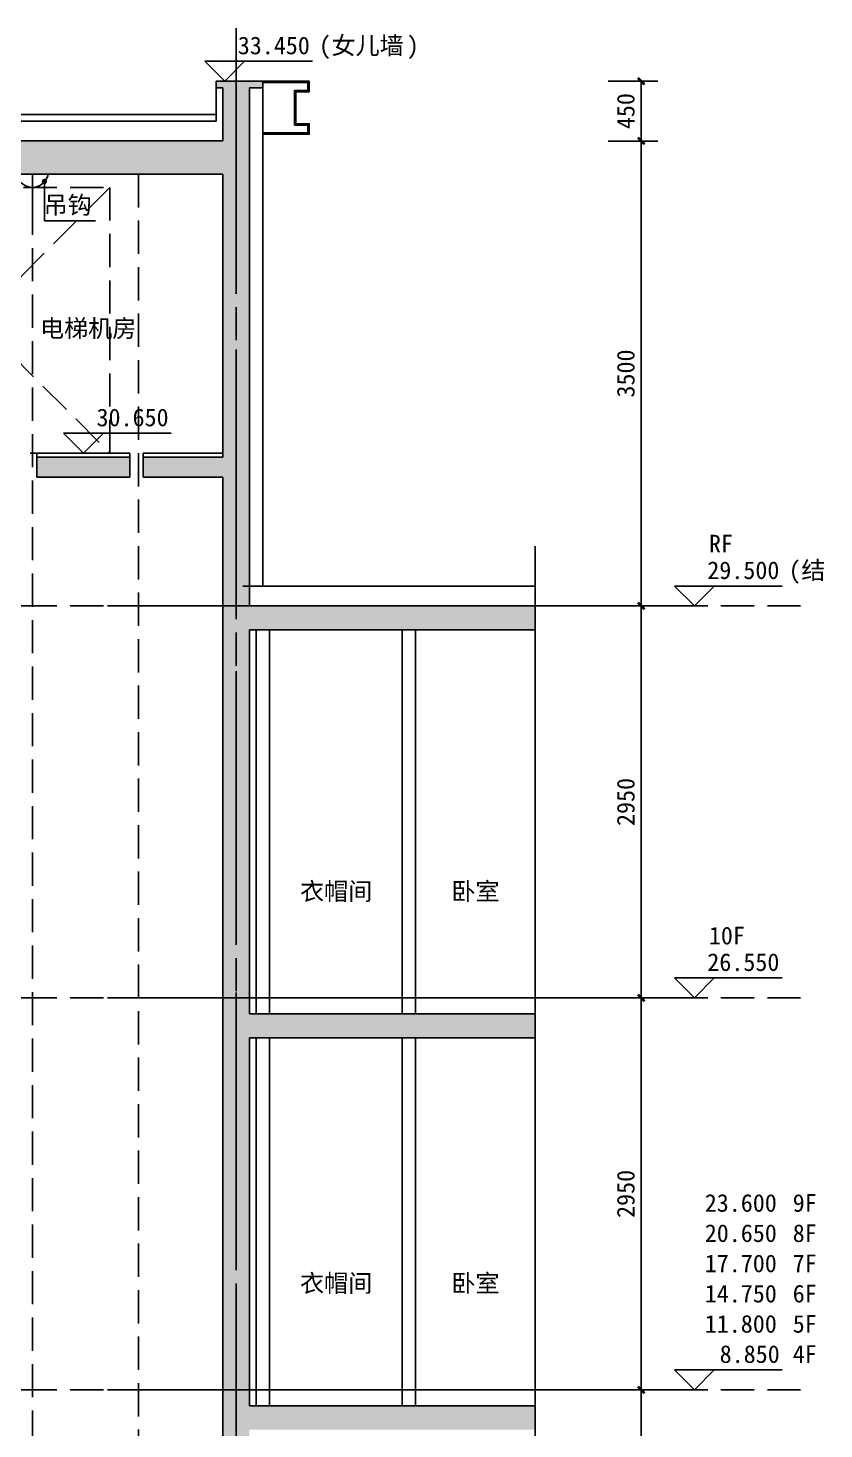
# Model space of a CAD drawing. Extents: x -10817 to 167545, y 26551 to 157048.
# Drawn here: x 138806 to 144799, y 128058 to 138603 of the extents above; entities that cross this region are included whole.
import ezdxf

# ---------------------------------------------------------------- set-up
doc = ezdxf.new("R2010")
doc.units = 0
doc.header["$LTSCALE"] = 1000
doc.header["$MEASUREMENT"] = 0
for name, pattern in [('$1$DOTE', [2.42, 2, -0.2, 0.02, -0.2]), ('3、4#楼 楼梯剖面$0$DASH', [0.35, 0.25, -0.1]), ('DASH', [0.35, 0.25, -0.1])]:
    doc.linetypes.add(name, pattern=pattern)
doc.layers.get('Defpoints').update_dxf_attribs({"color": 30, "linetype": 'DASH'})
for name, color, linetype in [('$1$A-ANNO-DOTE', 10, '$1$DOTE'), ('3#-夹层$0$A-ANNO-LEVL', 3, 'Continuous'), ('3#-夹层$0$A-ANNO-TEXT', 7, 'Continuous'), ('3、4#楼 楼梯剖面$0$125-北侧门头$0$A-00-HX-113-wall-01Y$0$HRAL', 31, 'Continuous'), ('3、4#楼 楼梯剖面$0$A-COLU-CONC-HATC', 204, 'Continuous'), ('3、4#楼 楼梯剖面$0$A-FLOR-EVTR', 51, 'Continuous'), ('3、4#楼 楼梯剖面$0$A-FLOR-OVHD', 171, '3、4#楼 楼梯剖面$0$DASH'), ('3、4#楼 楼梯剖面$0$A-FLOR-UNDR', 177, 'Continuous'), ('3、4#楼 楼梯剖面$0$A-WALL-BLOK', 131, 'Continuous'), ('3、4#楼 楼梯剖面$0$A-WALL-CONC', 9, 'Continuous'), ('3、4#楼 楼梯剖面$0$A-WALL-INSL', 241, 'Continuous'), ('A-ANNO-DIMS', 3, 'Continuous'), ('A-ANNO-IDEN', 3, 'Continuous'), ('A-ANNO-SYMB', 3, 'Continuous'), ('A-ANNO-TEXT', 7, 'Continuous'), ('PUB_TEXT', 7, 'Continuous')]:
    doc.layers.add(name, color=color, linetype=linetype)
doc.styles.add('3#-夹层$0$_TCH_DIM', font='')
doc.styles.add('_TCH_DIM', font='')
doc.styles.add('_TCH_DIM_T3', font='')
doc.styles.get("Standard").update_dxf_attribs({"font": ''})
doc.styles.get('3#-夹层$0$_TCH_DIM').set_extended_font_data('SimSun')
doc.styles.get('_TCH_DIM').set_extended_font_data('SimSun')
doc.styles.get('_TCH_DIM_T3').set_extended_font_data('SimSun')
doc.styles.get('Standard').set_extended_font_data('SimSun')
doc.dimstyles.new('_TCH_ARCH&&50', dxfattribs={"dimtxt": 132.911392, "dimasz": 50, "dimexe": 125, "dimexo": 150, "dimgap": 50, "dimtad": 1, "dimdec": 0, "dimzin": 0, "dimdsep": 46, "dimtxsty": '_TCH_DIM_T3', "dimblk": 'ARCHTICK', "dimcen": 0.09, "dimclrt": 7, "dimazin": 2, "dimtfac": 1, "dimtdec": 0, "dimtix": 1, "dimtmove": 2, "dimatfit": 3, "dimfxl": 50, "dimtolj": 1, "dimtzin": 0, "dimarcsym": 0})

# ---------------------------------------------------------------- blocks, each defined once
blk = doc.blocks.new('3、4#楼 楼梯剖面$0$A$C7F885A55')
at = {"layer": '3、4#楼 楼梯剖面$0$A-FLOR-EVTR'}
blk.add_line((1434, 24994), (1434, 25200), dxfattribs=at)
for points in [[(1170, 25200), (1318, 25200), (1318, 25187, 0.30428), (1434, 25100, 0.083132)], [(1699, 25200), (1551, 25200), (1551, 25187, -0.30428), (1434, 25100, -0.083132)]]:
    blk.add_lwpolyline(points, format="xyb", dxfattribs=at)
at = {"layer": '3、4#楼 楼梯剖面$0$A-FLOR-OVHD'}
for p, q in [((636, 25200), (636, 0)), ((1434, 24994), (1434, 0))]:
    blk.add_line(p, q, dxfattribs=at)
blk = doc.blocks.new('3、4#楼 楼梯剖面')
at = {"layer": '3、4#楼 楼梯剖面$0$A-COLU-CONC-HATC'}
for points in [[(0, 24266.7), (0, 24300), (-200, 24300), (-200, 24250), (-100, 24250)], [(0, 24266.7), (-100, 24250), (-100, 23850), (33.3, 23766.7), (100, 23850), (100, 24250)], [(150, 24300), (0, 24300), (0, 24266.7), (100, 24250), (150, 24250)], [(33.3, 23766.7), (-100, 23850), (-100, 21470), (33.3, 21420), (100, 21470), (100, 23600)], [(33.3, 23766.7), (100, 23600), (2200, 23600), (2300, 23726.7), (2300, 23850), (100, 23850)], [(33.3, 21420), (-100, 21470), (-100, 20350), (-33.3, 20290), (100, 20350), (100, 21320)], [(33.3, 21420), (100, 21320), (700, 21320), (700, 21470), (100, 21470)], [(800, 21320), (1500, 21320), (1500, 21470), (800, 21470)], [(-2250, 20170), (-1300, 20170), (-1300, 20350), (-2250, 20350)], [(-1300, 20350), (-1300, 20170), (-200, 20170), (-200, 20350)], [(-200, 20350), (-200, 20170), (-100, 20170), (-33.3, 20290), (-100, 20350)], [(-33.3, 20290), (-100, 20170), (-100, 17280), (-33.3, 17220), (100, 17280), (100, 20350)], [(-2250, 17100), (-1300, 17100), (-1300, 17280), (-2250, 17280)], [(-1300, 17280), (-1300, 17100), (-200, 17100), (-200, 17280)], [(-200, 17280), (-200, 17100), (-100, 17100), (-33.3, 17220), (-100, 17280)], [(-33.3, 17220), (-100, 17100), (-100, 14330), (-33.3, 14270), (100, 14330), (100, 17280)], [(-2250, 14150), (-1300, 14150), (-1300, 14330), (-2250, 14330)], [(-1300, 14330), (-1300, 14150), (-200, 14150), (-200, 14330)], [(-200, 14330), (-200, 14150), (-100, 14150), (-33.3, 14270), (-100, 14330)], [(-33.3, 14270), (-100, 14150), (-100, 11380), (-33.3, 11320), (100, 11380), (100, 14330)]]:
    blk.add_hatch(color=256, dxfattribs=at).paths.add_polyline_path(points)
at = {"layer": '3、4#楼 楼梯剖面$0$125-北侧门头$0$A-00-HX-113-wall-01Y$0$HRAL'}
blk.add_lwpolyline([(-200, 23900), (-550, 23900), (-550, 23980), (-450, 23980), (-450, 24220), (-550, 24220), (-550, 24300), (-200, 24300), (-200, 24290), (-540, 24290), (-540, 24230), (-440, 24230), (-440, 23970), (-540, 23970), (-540, 23910), (-200, 23910)], dxfattribs=at)
at = {"layer": '3、4#楼 楼梯剖面$0$A-FLOR-UNDR'}
blk.add_lwpolyline([(150, 24050), (7530, 24050)], dxfattribs=at)
at = {"layer": '3、4#楼 楼梯剖面$0$A-WALL-BLOK'}
for p, q in [((-1350, 17280), (-1350, 20170)), ((-1250, 17280), (-1250, 20170)), ((-250, 17280), (-250, 20170)), ((-150, 17280), (-150, 20170)), ((-1350, 14330), (-1350, 17100)), ((-1250, 14330), (-1250, 17100)), ((-250, 14330), (-250, 17100)), ((-150, 14330), (-150, 17100))]:
    blk.add_line(p, q, dxfattribs=at)
at = {"layer": '3、4#楼 楼梯剖面$0$A-WALL-CONC'}
for p, q in [((0, 24300), (-200, 24300)), ((-200, 24250), (-200, 24300)), ((150, 24300), (0, 24300)), ((150, 24250), (150, 24300)), ((-100, 24250), (-200, 24250)), ((-100, 24250), (-100, 23850)), ((100, 24250), (100, 23850)), ((150, 24250), (100, 24250)), ((-100, 23850), (-100, 21470)), ((100, 23850), (2300, 23850)), ((100, 23600), (2200, 23600)), ((100, 23600), (100, 21470)), ((-100, 21470), (-100, 20350)), ((100, 21470), (700, 21470)), ((700, 21470), (700, 21320)), ((800, 21470), (1500, 21470)), ((800, 21470), (800, 21320)), ((1500, 21470), (1500, 21320)), ((100, 21320), (700, 21320)), ((100, 21320), (100, 20350)), ((800, 21320), (1500, 21320)), ((-2250, 20350), (-1300, 20350)), ((-2250, 20350), (-2250, 20170)), ((-1300, 20350), (-200, 20350)), ((-200, 20350), (-100, 20350)), ((100, 20350), (100, 17280)), ((-2250, 20170), (-1300, 20170)), ((-1300, 20170), (-200, 20170)), ((-200, 20170), (-100, 20170)), ((-100, 20170), (-100, 17280)), ((-2250, 17280), (-1300, 17280)), ((-2250, 17280), (-2250, 17100)), ((-1300, 17280), (-200, 17280)), ((-200, 17280), (-100, 17280)), ((100, 17280), (100, 14330)), ((-2250, 17100), (-1300, 17100)), ((-1300, 17100), (-200, 17100)), ((-200, 17100), (-100, 17100)), ((-100, 17100), (-100, 14330)), ((-2250, 14330), (-1300, 14330)), ((-2250, 14330), (-2250, 14150)), ((-1300, 14330), (-200, 14330)), ((-200, 14330), (-100, 14330)), ((100, 14330), (100, 11380))]:
    blk.add_line(p, q, dxfattribs=at)
at = {"layer": '3、4#楼 楼梯剖面$0$A-WALL-INSL'}
for p, q in [((-200, 24250), (-200, 23850)), ((150, 24250), (150, 24000)), ((150, 24000), (2300, 24000)), ((-200, 23850), (-200, 21470)), ((-200, 21470), (-200, 20500)), ((100, 21500), (700, 21500)), ((700, 21500), (700, 21470)), ((800, 21500), (1500, 21500)), ((800, 21500), (800, 21470)), ((1500, 21500), (1500, 21470)), ((-2250, 20500), (-1300, 20500)), ((-1300, 20500), (-200, 20500)), ((-200, 20500), (-50, 20500)), ((-50, 20500), (-50, 20500)), ((-2250, 17400), (-1350, 17400)), ((-1250, 17400), (-250, 17400)), ((-150, 17400), (-100, 17400)), ((-2250, 14450), (-1350, 14450)), ((-1250, 14450), (-250, 14450)), ((-150, 14450), (-100, 14450))]:
    blk.add_line(p, q, dxfattribs=at)
at = {"layer": 'Defpoints'}
for points in [[(0, 24700), (0, -3100)], [(-4250, 20350), (15450, 20350)], [(-4250, 17400), (15450, 17400)], [(-4250, 14450), (15450, 14450)]]:
    blk.add_lwpolyline(points, dxfattribs=at)
at = {"layer": 'Defpoints', "color": 2}
blk.add_lwpolyline([(950, 21500), (1950, 21500), (1950, 23500), (950, 23500)], close=True, dxfattribs=at)
blk.add_lwpolyline([(950, 23500), (1950, 22500), (950, 21500)], dxfattribs=at)
blk.add_blockref('3、4#楼 楼梯剖面$0$A$C7F885A55', (100, -1600))
blk = doc.blocks.new('_ArchTick')
at = {"color": 0, "linetype": 'ByBlock', "const_width": 0.4}
blk.add_lwpolyline([(-0.5, -0.5), (0.5, 0.5)], dxfattribs=at)
blk = doc.blocks.new('*D2889')
at = {"layer": 'A-ANNO-DIMS', "color": 0, "lineweight": -2, "transparency": 16777216}
for p, q in [((143173, 128353), (143548, 128353)), ((143423, 125403), (143423, 128353)), ((143173, 125403), (143548, 125403))]:
    blk.add_line(p, q, dxfattribs=at)
at = {"layer": 'Defpoints', "color": 0, "transparency": 16777216}
for p in [(143023, 128353), (143423, 128353), (143023, 125403)]:
    blk.add_point(p, dxfattribs=at)
at = {"layer": 'A-ANNO-DIMS', "color": 0, "lineweight": -2, "transparency": 16777216, "xscale": 50, "yscale": 50, "zscale": 50}
for p, rotation in [((143423, 128353), 90), ((143423, 125403), 270)]:
    blk.add_blockref('_ArchTick', p, dxfattribs=dict(at, rotation=rotation))
at = {"layer": 'A-ANNO-DIMS', "color": 7, "transparency": 16777216, "insert": (143307, 126878), "char_height": 132.9, "attachment_point": 5, "rotation": 90, "style": '_TCH_DIM_T3'}
blk.add_mtext('\\A1;2950', dxfattribs=at)
blk = doc.blocks.new('*D2890')
at = {"layer": 'A-ANNO-DIMS', "color": 0, "lineweight": -2, "transparency": 16777216}
for p, q in [((143173, 131303), (143548, 131303)), ((143423, 128353), (143423, 131303)), ((143173, 128353), (143548, 128353))]:
    blk.add_line(p, q, dxfattribs=at)
at = {"layer": 'Defpoints', "color": 0, "transparency": 16777216}
for p in [(143023, 131303), (143423, 131303), (143023, 128353)]:
    blk.add_point(p, dxfattribs=at)
at = {"layer": 'A-ANNO-DIMS', "color": 0, "lineweight": -2, "transparency": 16777216, "xscale": 50, "yscale": 50, "zscale": 50}
for p, rotation in [((143423, 131303), 90), ((143423, 128353), 270)]:
    blk.add_blockref('_ArchTick', p, dxfattribs=dict(at, rotation=rotation))
at = {"layer": 'A-ANNO-DIMS', "color": 7, "transparency": 16777216, "insert": (143307, 129828), "char_height": 132.9, "attachment_point": 5, "rotation": 90, "style": '_TCH_DIM_T3'}
blk.add_mtext('\\A1;2950', dxfattribs=at)
blk = doc.blocks.new('*D2891')
at = {"layer": 'A-ANNO-DIMS', "color": 0, "lineweight": -2, "transparency": 16777216}
for p, q in [((143173, 134253), (143548, 134253)), ((143423, 131303), (143423, 134253)), ((143173, 131303), (143548, 131303))]:
    blk.add_line(p, q, dxfattribs=at)
at = {"layer": 'Defpoints', "color": 0, "transparency": 16777216}
for p in [(143023, 134253), (143423, 134253), (143023, 131303)]:
    blk.add_point(p, dxfattribs=at)
at = {"layer": 'A-ANNO-DIMS', "color": 0, "lineweight": -2, "transparency": 16777216, "xscale": 50, "yscale": 50, "zscale": 50}
for p, rotation in [((143423, 134253), 90), ((143423, 131303), 270)]:
    blk.add_blockref('_ArchTick', p, dxfattribs=dict(at, rotation=rotation))
at = {"layer": 'A-ANNO-DIMS', "color": 7, "transparency": 16777216, "insert": (143307, 132778), "char_height": 132.9, "attachment_point": 5, "rotation": 90, "style": '_TCH_DIM_T3'}
blk.add_mtext('\\A1;2950', dxfattribs=at)
blk = doc.blocks.new('*D2892')
at = {"layer": 'A-ANNO-DIMS', "color": 0, "lineweight": -2, "transparency": 16777216}
for p, q in [((143173, 137753), (143548, 137753)), ((143423, 134253), (143423, 137753)), ((143173, 134253), (143548, 134253))]:
    blk.add_line(p, q, dxfattribs=at)
at = {"layer": 'Defpoints', "color": 0, "transparency": 16777216}
for p in [(143023, 137753), (143423, 137753), (143023, 134253)]:
    blk.add_point(p, dxfattribs=at)
at = {"layer": 'A-ANNO-DIMS', "color": 0, "lineweight": -2, "transparency": 16777216, "xscale": 50, "yscale": 50, "zscale": 50}
for p, rotation in [((143423, 137753), 90), ((143423, 134253), 270)]:
    blk.add_blockref('_ArchTick', p, dxfattribs=dict(at, rotation=rotation))
at = {"layer": 'A-ANNO-DIMS', "color": 7, "transparency": 16777216, "insert": (143307, 136003), "char_height": 132.9, "attachment_point": 5, "rotation": 90, "style": '_TCH_DIM_T3'}
blk.add_mtext('\\A1;3500', dxfattribs=at)
blk = doc.blocks.new('*D2893')
at = {"layer": 'A-ANNO-DIMS', "color": 0, "lineweight": -2, "transparency": 16777216}
for p, q in [((143173, 138203), (143548, 138203)), ((143423, 137753), (143423, 138203)), ((143173, 137753), (143548, 137753))]:
    blk.add_line(p, q, dxfattribs=at)
at = {"layer": 'Defpoints', "color": 0, "transparency": 16777216}
for p in [(143023, 138203), (143423, 138203), (143023, 137753)]:
    blk.add_point(p, dxfattribs=at)
at = {"layer": 'A-ANNO-DIMS', "color": 0, "lineweight": -2, "transparency": 16777216, "xscale": 50, "yscale": 50, "zscale": 50}
for p, rotation in [((143423, 138203), 90), ((143423, 137753), 270)]:
    blk.add_blockref('_ArchTick', p, dxfattribs=dict(at, rotation=rotation))
at = {"layer": 'A-ANNO-DIMS', "color": 7, "transparency": 16777216, "insert": (143307, 137978), "char_height": 132.9, "attachment_point": 5, "rotation": 90, "style": '_TCH_DIM_T3'}
blk.add_mtext('\\A1;450', dxfattribs=at)

msp = doc.modelspace()

# ---------------------------------------------------------------- linework, layer by layer
at = {"layer": '$1$A-ANNO-DOTE'}
for points in [[(140373.2, 138603.4), (140373.2, 110803.4)], [(143823.2, 134253.4), (124123.2, 134253.4)], [(143823.2, 131303.4), (124123.2, 131303.4)], [(143823.2, 128353.4), (124123.2, 128353.4)]]:
    msp.add_lwpolyline(points, dxfattribs=at)
at = {"layer": '3#-夹层$0$A-ANNO-LEVL'}
for p, q in [((140286.6, 138203.4), (140136.6, 138353.4)), ((140136.6, 138353.4), (140946.7, 138353.4)), ((140286.6, 138203.4), (140436.6, 138353.4)), ((139223.2, 135403.4), (139073.2, 135553.4)), ((139073.2, 135553.4), (139883.3, 135553.4)), ((139223.2, 135403.4), (139373.2, 135553.4)), ((143823.2, 134253.4), (143673.2, 134403.4)), ((143673.2, 134403.4), (144483.3, 134403.4)), ((143823.2, 134253.4), (143973.2, 134403.4)), ((143823.2, 131303.4), (143673.2, 131453.4)), ((143673.2, 131453.4), (144483.3, 131453.4)), ((143823.2, 131303.4), (143973.2, 131453.4)), ((143823.2, 128353.4), (143673.2, 128503.4)), ((143673.2, 128503.4), (144483.3, 128503.4)), ((143823.2, 128353.4), (143973.2, 128503.4))]:
    msp.add_line(p, q, dxfattribs=at)
at = {"layer": 'A-ANNO-IDEN'}
for p, q in [((138929.9, 137448.7), (138929.9, 137152.7)), ((138929.9, 137152.7), (139314.3, 137152.7))]:
    msp.add_line(p, q, dxfattribs=at)
at = {"layer": 'A-ANNO-IDEN', "const_width": 20}
msp.add_lwpolyline([(138929.9, 137458.7, 1), (138929.9, 137438.7, 1)], format="xyb", close=True, dxfattribs=at)
at = {"layer": 'A-ANNO-SYMB'}
msp.add_lwpolyline([(142623.2, 112843.4), (142623.2, 123717.2), (142518.2, 123755.4), (142728.2, 123792.4), (142623.2, 123829.7), (142623.2, 134703.4)], dxfattribs=at)

# ---------------------------------------------------------------- block references
at = {"xscale": -1}
msp.add_blockref('3、4#楼 楼梯剖面', (140373.2, 113903.4), dxfattribs=at)

# ---------------------------------------------------------------- texts
at = {"layer": '3#-夹层$0$A-ANNO-TEXT', "color": 7, "style": '3#-夹层$0$_TCH_DIM'}
for s, height, p in [('33.450', 132.91, (140385.3, 138405.9)), ('(', 132.9, (140996.7, 138405.9)), ('女儿墙', 132.91, (141091.2, 138405.9)), (')', 132.9, (141658.3, 138405.9)), ('30.650', 132.91, (139321.9, 135605.9)), ('29.500', 132.91, (143920.4, 134455.9)), ('(', 132.9, (144533.3, 134455.9)), ('结', 132.9, (144627.8, 134455.9)), ('26.550', 132.91, (143920.4, 131505.9)), ('23.600', 132.91, (143901.2, 129693.4)), ('20.650', 132.91, (143901.2, 129465.9)), ('17.700', 132.91, (143901.2, 129238.4)), ('14.750', 132.91, (143901.2, 129010.9)), ('11.800', 132.91, (143901.2, 128783.4)), ('8.850', 132.91, (144013.5, 128555.9))]:
    msp.add_text(s, height=height, dxfattribs=at).set_placement(p)
at = {"layer": 'A-ANNO-TEXT'}
for s, p in [('电梯机房', (138896.4, 136276.1)), ('RF', (143932.3, 134655.9)), ('衣帽间', (140854.2, 132039.4)), ('卧室', (141993.5, 132039.4)), ('10F', (143932.3, 131705.9)), ('9F', (144563.5, 129693.4)), ('8F', (144563.5, 129465.9)), ('7F', (144563.5, 129238.4)), ('衣帽间', (140854.2, 129089.4)), ('卧室', (141993.5, 129089.4)), ('6F', (144563.5, 129010.9)), ('5F', (144563.5, 128783.4)), ('4F', (144563.5, 128555.9))]:
    msp.add_text(s, height=132.91, dxfattribs=at).set_placement(p)
at = {"layer": 'PUB_TEXT', "color": 7, "style": '_TCH_DIM'}
msp.add_text('吊钩', height=132.91, dxfattribs=at).set_placement((138923.6, 137205.2))

# ---------------------------------------------------------------- dimensions: what is measured, and where the dimension line sits
at = {"layer": 'A-ANNO-DIMS'}
for p1, p2, picture, middle in [((143023.2, 137753.4), (143023.2, 138203.4), '*D2893', (143306.7, 137978.4)), ((143023.2, 134253.4), (143023.2, 137753.4), '*D2892', (143306.7, 136003.4)), ((143023.2, 131303.4), (143023.2, 134253.4), '*D2891', (143306.7, 132778.4)), ((143023.2, 128353.4), (143023.2, 131303.4), '*D2890', (143306.7, 129828.4)), ((143023.2, 125403.4), (143023.2, 128353.4), '*D2889', (143306.7, 126878.4))]:
    dim = msp.add_aligned_dim(p1=p1, p2=p2, distance=-400, dimstyle='_TCH_ARCH&&50', dxfattribs=at)
    dim.commit()
    dim.dimension.update_dxf_attribs({"geometry": picture, "text_midpoint": middle})

doc.saveas('drawing.dxf')
